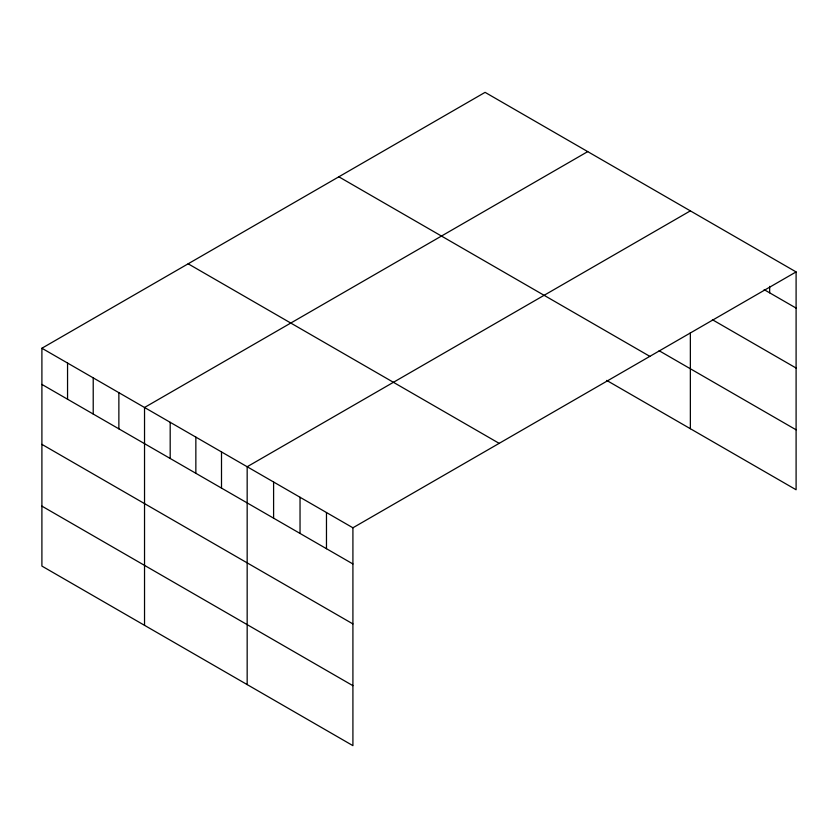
<?xml version="1.0" encoding="UTF-8"?>
<svg xmlns="http://www.w3.org/2000/svg" width="838" height="838" viewBox="0 0 838 838"><rect width="100%" height="100%" fill="white"/><g stroke="black" fill="none" stroke-linecap="round" stroke-linejoin="round"><path stroke-width="1.26" d="M41.9 348.241L352.913 527.793L352.913 745.642L41.9 566.079L41.9 348.241L485.087 92.358L796.1 271.921L796.1 489.759L606.691 380.41M587.721 151.615L144.534 407.488L144.534 625.337M690.355 210.872L247.168 466.745L247.168 684.583M352.913 527.793L796.1 271.921M764.162 289.655L796.1 308.091M712.384 319.707L796.1 368.039M659.118 350.724L796.1 429.81M338.835 176.797L649.848 356.36M188.152 263.802L499.165 443.354M41.9 384.412L352.913 563.964M41.9 444.36L352.913 623.922M41.9 506.131L352.913 685.683M769.661 286.376L769.661 292.829M690.355 332.728L690.355 428.71M326.474 512.531L326.474 548.701M300.035 497.269L300.035 533.439M273.597 482.007L273.597 518.177M221.504 451.933L221.504 488.104M195.851 437.122L195.851 473.292M170.187 422.31L170.187 458.48M118.87 392.676L118.87 428.846M93.217 377.865L93.217 414.035M67.553 363.053L67.553 399.223"/></g></svg>
